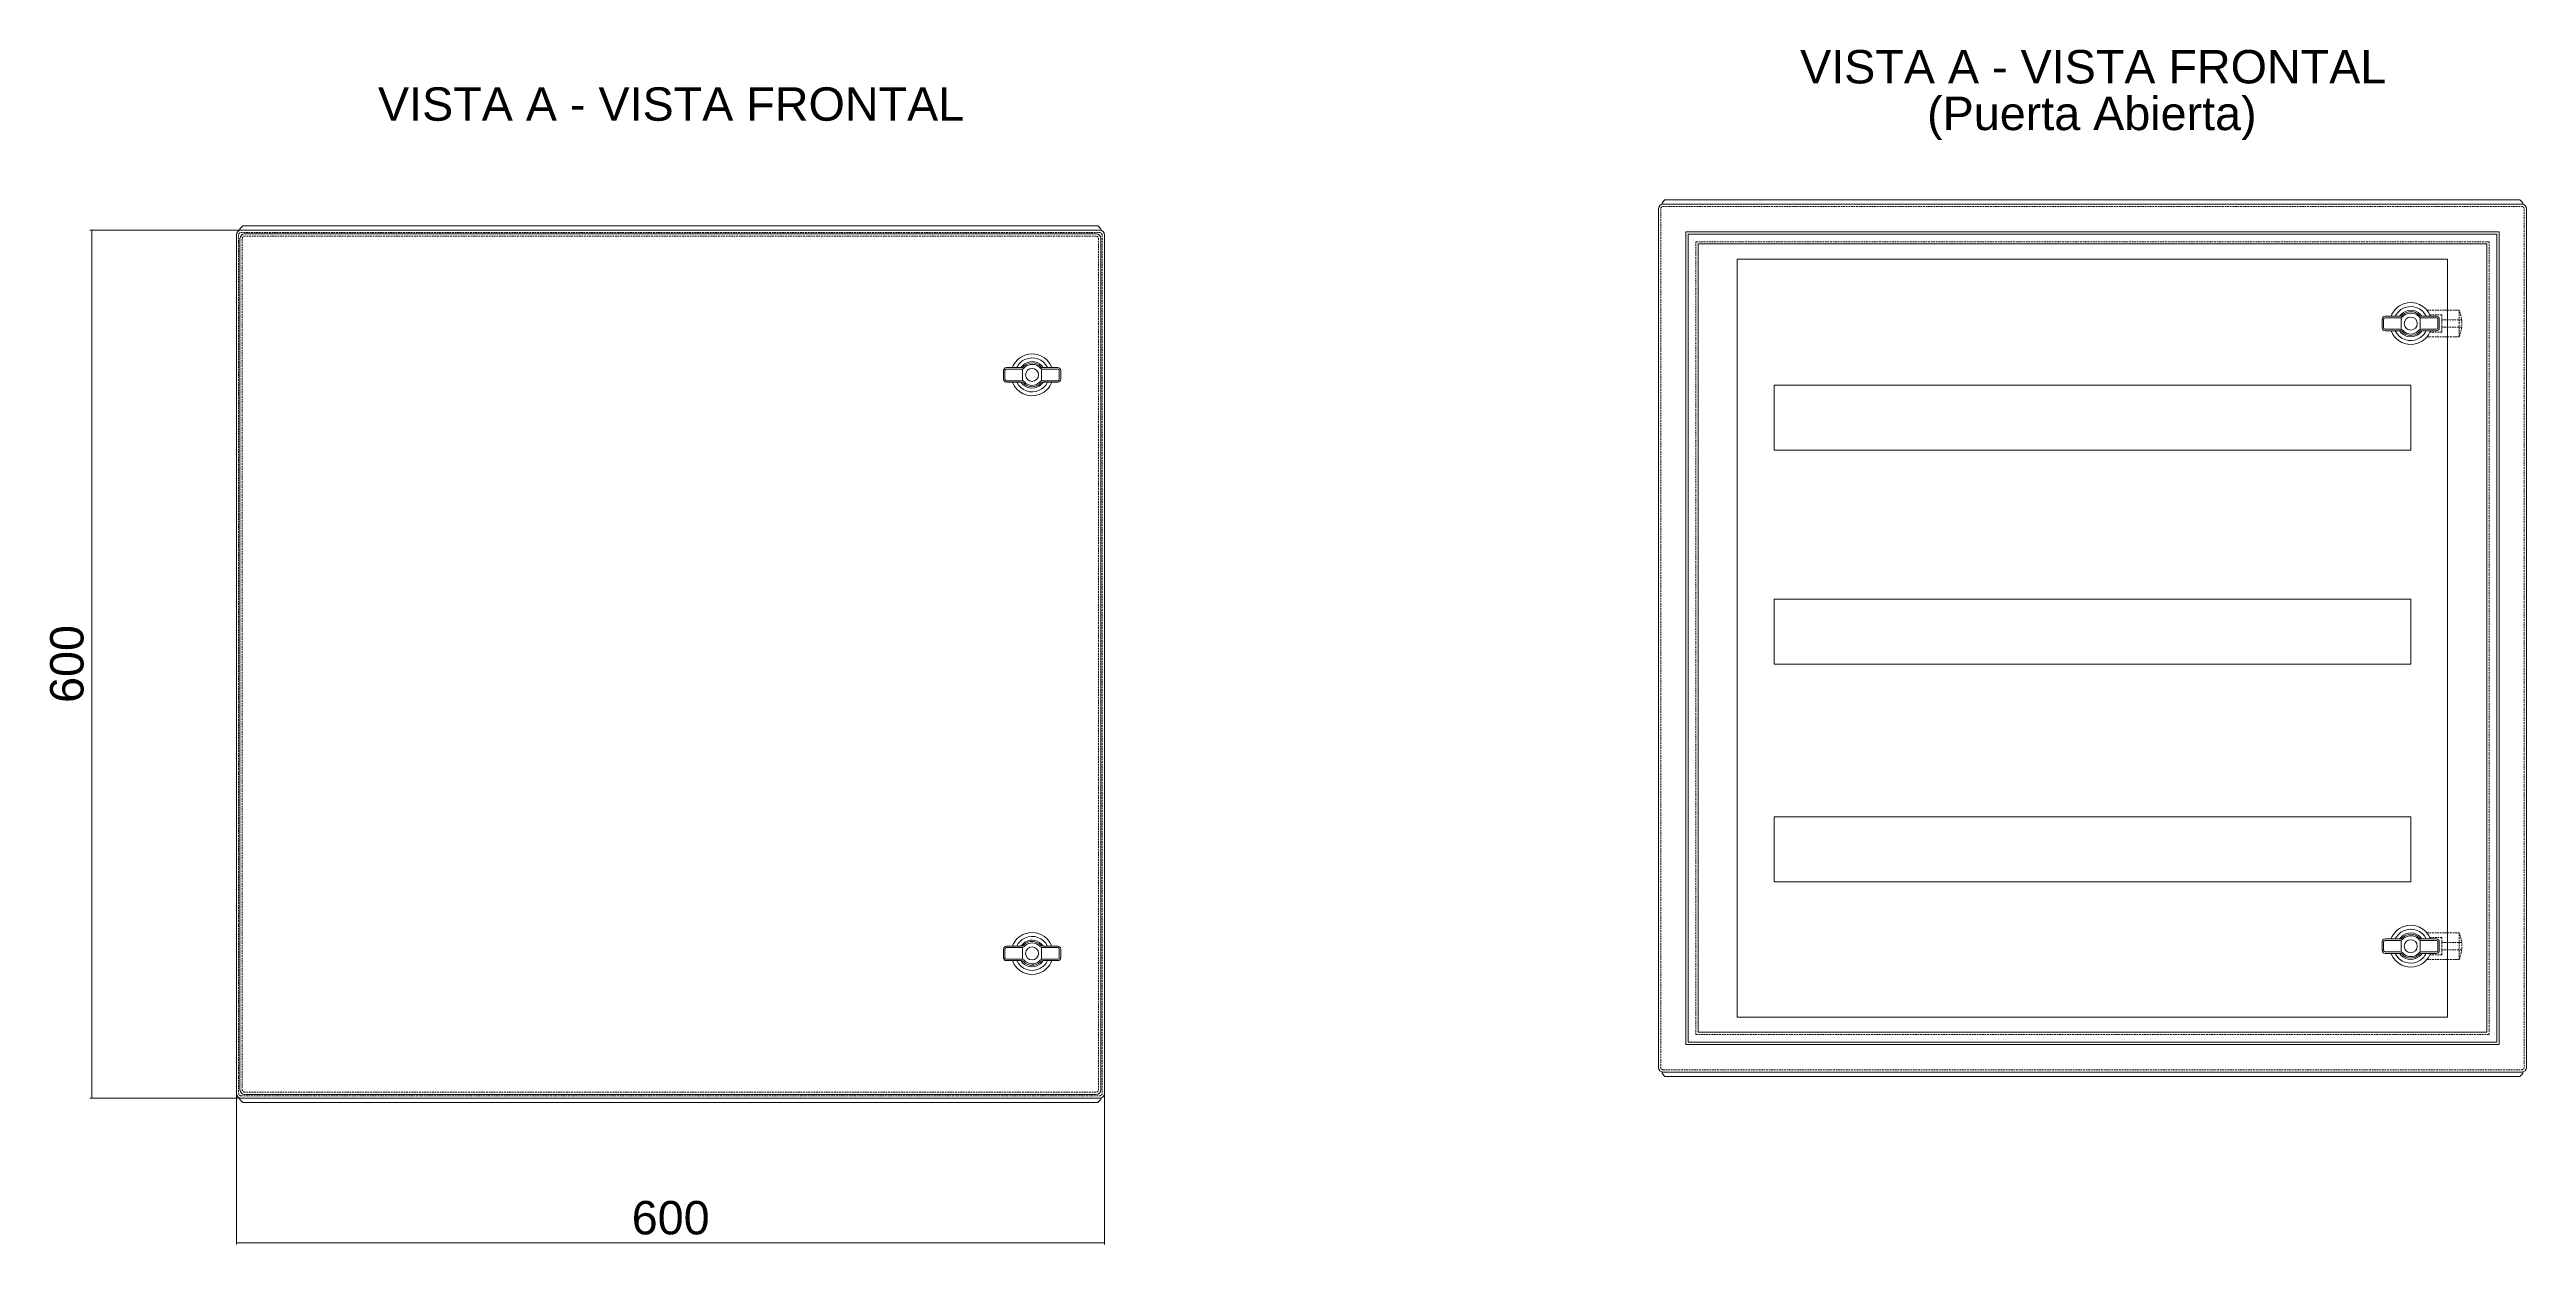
# Model space of a CAD drawing. Header units: millimetres. Extents: x -1316 to 1820, y -232 to 624.
# Drawn here: x -1316 to 396, y -232 to 594 of the extents above; entities that cross this region are included whole.
import ezdxf

# ---------------------------------------------------------------- set-up
doc = ezdxf.new("R2010")
doc.units = ezdxf.units.MM
doc.header["$MEASUREMENT"] = 0
for name, pattern in [('AI-Linetype-0', [1.78125, 1.1875, -0.59375]), ('AI-Linetype-1', [1.78125, 1.1875, -0.59375]), ('AI-Linetype-10', [1.78125, 1.1875, -0.59375]), ('AI-Linetype-11', [1.78125, 1.1875, -0.59375]), ('AI-Linetype-12', [1.78125, 1.1875, -0.59375]), ('AI-Linetype-13', [1.78125, 1.1875, -0.59375]), ('AI-Linetype-14', [1.78125, 1.1875, -0.59375]), ('AI-Linetype-15', [1.78125, 1.1875, -0.59375]), ('AI-Linetype-16', [1.78125, 1.1875, -0.59375]), ('AI-Linetype-17', [1.78125, 1.1875, -0.59375]), ('AI-Linetype-2', [1.78125, 1.1875, -0.59375]), ('AI-Linetype-3', [1.78125, 1.1875, -0.59375]), ('AI-Linetype-6', [1.78125, 1.1875, -0.59375]), ('AI-Linetype-7', [1.78125, 1.1875, -0.59375]), ('AI-Linetype-8', [1.78125, 1.1875, -0.59375]), ('AI-Linetype-9', [1.78125, 1.1875, -0.59375])]:
    doc.linetypes.add(name, pattern=pattern)
doc.layers.get('0').update_dxf_attribs({"lineweight": 0})

# ---------------------------------------------------------------- blocks, each defined once
blk = doc.blocks.new('Block_0')
at = {"char_height": 0.2, "attachment_point": 7}
for s, insert in [('\\C7;\\FArial|b0|i0|c1;\\H23.100000;\\W1.000000;VISTA A - VISTA FRONTAL', (-105.9, 570.2)), ('\\C7;\\FArial|b0|i0|c1;\\H23.100000;\\W1.000000;(Puerta Abierta)', (-18.1, 531.3))]:
    blk.add_mtext(s, dxfattribs=dict(at, insert=insert))
blk = doc.blocks.new('Block_1')
at = {"color": 7, "lineweight": 0}
for p, q in [((-1186.8, -128.4), (-1186.8, -232.2)), ((-586.8, -128.4), (-586.8, -232.2)), ((-1186.8, -231), (-586.8, -231))]:
    blk.add_line(p, q, dxfattribs=at)
at = {"insert": (-913.5, -225.6), "char_height": 0.2, "attachment_point": 7}
blk.add_mtext('\\C7;\\FArial|b0|i0|c1;\\H23.100000;\\W1.000000;600', dxfattribs=at)
blk = doc.blocks.new('Block_2')
at = {"color": 7, "lineweight": 0}
for p, q in [((-1184.2, 469), (-1288, 469)), ((-1286.8, 469), (-1286.8, -131)), ((-1184.2, -131), (-1288, -131))]:
    blk.add_line(p, q, dxfattribs=at)
at = {"insert": (-1292.1, 142.2), "char_height": 0.2, "attachment_point": 7, "rotation": 90}
blk.add_mtext('\\C7;\\FArial|b0|i0|c1;\\H23.100000;\\W1.000000;600', dxfattribs=at)

msp = doc.modelspace()

# ---------------------------------------------------------------- linework, layer by layer
at = {"color": 7, "linetype": 'AI-Linetype-12', "lineweight": 0}
msp.add_line((327.4, 413.7), (349.6, 413.7), dxfattribs=at)
at = {"color": 7, "lineweight": 0}
for p, q in [((309.6, 400.4), (309.6, 408.7)), ((322.7, 400.4), (322.7, 408.7)), ((-643.3, 364.9), (-643.3, 373.2)), ((-630.2, 364.9), (-630.2, 373.2)), ((-643.3, -26.8), (-643.3, -35.1)), ((-630.2, -26.8), (-630.2, -35.1)), ((309.6, -30.1), (309.6, -21.8)), ((322.7, -30.1), (322.7, -21.8))]:
    msp.add_line(p, q, dxfattribs=at)
at = {"color": 7, "linetype": 'AI-Linetype-13', "lineweight": 0}
msp.add_line((327.4, 395.3), (349.6, 395.3), dxfattribs=at)
at = {"color": 7, "linetype": 'AI-Linetype-15', "lineweight": 0}
msp.add_line((337.6, 407), (351.4, 407), dxfattribs=at)
at = {"color": 7, "linetype": 'AI-Linetype-14', "lineweight": 0}
msp.add_line((337.6, 402), (351.4, 402), dxfattribs=at)
at = {"color": 7, "linetype": 'AI-Linetype-6', "lineweight": 0}
msp.add_line((327.4, -16.8), (349.6, -16.8), dxfattribs=at)
at = {"color": 7, "linetype": 'AI-Linetype-9', "lineweight": 0}
msp.add_line((337.6, -23.5), (351.4, -23.5), dxfattribs=at)
at = {"color": 7, "linetype": 'AI-Linetype-8', "lineweight": 0}
msp.add_line((337.6, -28.5), (351.4, -28.5), dxfattribs=at)
at = {"color": 7, "linetype": 'AI-Linetype-7', "lineweight": 0}
msp.add_line((327.4, -35.2), (349.6, -35.2), dxfattribs=at)
at = {"color": 7, "lineweight": 0}
for points in [[(391.7, 490), (-199.3, 490), (-201.3, 488), (-201.3, 487), (393.7, 487), (393.7, 488)], [(-591.3, 472), (-1182.3, 472), (-1184.3, 470), (-1184.3, 469), (-589.3, 469), (-589.3, 470)], [(-184.8, -94), (377.2, -94), (377.2, 468), (-184.8, 468)], [(-183.2, -92.4), (375.6, -92.4), (375.6, 466.4), (-183.2, 466.4)], [(-176.3, -85.5), (368.7, -85.5), (368.7, 459.5), (-176.3, 459.5)], [(-149.3, 449), (341.7, 449), (341.7, -75), (-149.3, -75)], [(-123.8, 362), (316.2, 362), (316.2, 317), (-123.8, 317)], [(-123.8, 214), (316.2, 214), (316.2, 169), (-123.8, 169)], [(-123.8, 63.5), (316.2, 63.5), (316.2, 18.5), (-123.8, 18.5)], [(391.7, -116), (-199.3, -116), (-201.3, -114), (-201.3, -113), (393.7, -113), (393.7, -114)], [(-591.3, -134), (-1182.3, -134), (-1184.3, -132), (-1184.3, -131), (-589.3, -131), (-589.3, -132)]]:
    msp.add_lwpolyline(points, close=True, dxfattribs=at)
at = {"color": 7, "linetype": 'AI-Linetype-3', "lineweight": 0}
msp.add_lwpolyline([(-177.9, -87.1), (370.3, -87.1), (370.3, 461.1), (-177.9, 461.1)], close=True, dxfattribs=at)
at = {"color": 7, "linetype": 'AI-Linetype-17', "lineweight": 0}
msp.add_lwpolyline([(329.4, 410.5), (337.6, 410.5), (337.6, 398.5), (329.4, 398.5)], dxfattribs=at)
at = {"color": 7, "linetype": 'AI-Linetype-11', "lineweight": 0}
msp.add_lwpolyline([(329.4, -20), (337.6, -20), (337.6, -32), (329.4, -32)], dxfattribs=at)
at = {"color": 7, "lineweight": 0}
for centre in [(316.2, 404.5), (-636.8, 369), (-636.8, -31), (316.2, -26)]:
    msp.add_circle(centre, 4.5, dxfattribs=at)
for points, knots in [([(-200.6, -113), (-200.6, -113), (393, -113), (393, -113), (394.7, -113), (396.2, -111.6), (396.2, -109.8), (396.2, -109.8), (396.2, 483.8), (396.2, 483.8), (396.2, 485.6), (394.7, 487), (393, 487), (393, 487), (-200.6, 487), (-200.6, 487), (-202.4, 487), (-203.8, 485.6), (-203.8, 483.8), (-203.8, 483.8), (-203.8, -109.8), (-203.8, -109.8), (-203.8, -111.6), (-202.4, -113), (-200.6, -113)], [0, 0, 0, 0, 1, 1, 1, 2, 2, 2, 3, 3, 3, 4, 4, 4, 5, 5, 5, 6, 6, 6, 7, 7, 7, 8, 8, 8, 8]), ([(-1183.6, -131), (-1183.6, -131), (-590, -131), (-590, -131), (-588.2, -131), (-586.8, -129.6), (-586.8, -127.8), (-586.8, -127.8), (-586.8, 465.8), (-586.8, 465.8), (-586.8, 467.6), (-588.2, 469), (-590, 469), (-590, 469), (-1183.6, 469), (-1183.6, 469), (-1185.3, 469), (-1186.8, 467.6), (-1186.8, 465.8), (-1186.8, 465.8), (-1186.8, -127.8), (-1186.8, -127.8), (-1186.8, -129.6), (-1185.3, -131), (-1183.6, -131)], [0, 0, 0, 0, 1, 1, 1, 2, 2, 2, 3, 3, 3, 4, 4, 4, 5, 5, 5, 6, 6, 6, 7, 7, 7, 8, 8, 8, 8]), ([(-1181.1, -128.5), (-1181.1, -128.5), (-592.5, -128.5), (-592.5, -128.5), (-590.7, -128.5), (-589.3, -127.1), (-589.3, -125.3), (-589.3, -125.3), (-589.3, 463.3), (-589.3, 463.3), (-589.3, 465.1), (-590.7, 466.5), (-592.5, 466.5), (-592.5, 466.5), (-1181.1, 466.5), (-1181.1, 466.5), (-1182.8, 466.5), (-1184.3, 465.1), (-1184.3, 463.3), (-1184.3, 463.3), (-1184.3, -125.3), (-1184.3, -125.3), (-1184.3, -127.1), (-1182.8, -128.5), (-1181.1, -128.5)], [0, 0, 0, 0, 1, 1, 1, 2, 2, 2, 3, 3, 3, 4, 4, 4, 5, 5, 5, 6, 6, 6, 7, 7, 7, 8, 8, 8, 8]), ([(335.9, 407.5), (335.9, 408.6), (335, 409.5), (333.9, 409.5), (333.9, 409.5), (323.7, 409.5), (323.7, 409.5), (323.1, 409.5), (322.6, 409.7), (322.2, 410.1), (319.1, 413.5), (313.9, 413.6), (310.5, 410.5), (310.4, 410.4), (310.3, 410.3), (310.2, 410.1), (309.8, 409.7), (309.2, 409.5), (308.7, 409.5), (308.7, 409.5), (298.4, 409.5), (298.4, 409.5), (297.3, 409.5), (296.4, 408.6), (296.4, 407.5), (296.4, 407.5), (296.4, 401.5), (296.4, 401.5)], [0, 0, 0, 0, 1, 1, 1, 2, 2, 2, 3, 3, 3, 4, 4, 4, 5, 5, 5, 6, 6, 6, 7, 7, 7, 8, 8, 8, 9, 9, 9, 9]), ([(334.9, 401.5), (334.9, 401), (334.5, 400.5), (333.9, 400.5), (333.9, 400.5), (323.7, 400.5), (323.7, 400.5), (322.8, 400.5), (322, 400.2), (321.5, 399.6), (321.4, 399.4), (321.2, 399.3), (321.1, 399.2), (318.2, 396.5), (313.6, 396.6), (310.9, 399.6), (310.3, 400.2), (309.5, 400.5), (308.7, 400.5), (308.7, 400.5), (298.4, 400.5), (298.4, 400.5), (297.9, 400.5), (297.4, 401), (297.4, 401.5), (297.4, 401.5), (297.4, 407.5), (297.4, 407.5), (297.4, 408.1), (297.9, 408.5), (298.4, 408.5), (298.4, 408.5), (308.7, 408.5), (308.7, 408.5), (309.5, 408.5), (310.3, 408.8), (310.9, 409.5), (311, 409.6), (311.1, 409.7), (311.2, 409.8), (314.2, 412.5), (318.7, 412.4), (321.5, 409.5), (322, 408.8), (322.8, 408.5), (323.7, 408.5), (323.7, 408.5), (333.9, 408.5), (333.9, 408.5), (334.5, 408.5), (334.9, 408.1), (334.9, 407.5), (334.9, 407.5), (334.9, 401.5), (334.9, 401.5)], [0, 0, 0, 0, 1, 1, 1, 2, 2, 2, 3, 3, 3, 4, 4, 4, 5, 5, 5, 6, 6, 6, 7, 7, 7, 8, 8, 8, 9, 9, 9, 10, 10, 10, 11, 11, 11, 12, 12, 12, 13, 13, 13, 14, 14, 14, 15, 15, 15, 16, 16, 16, 17, 17, 17, 18, 18, 18, 18]), ([(329.8, 409.5), (327, 417), (318.7, 420.9), (311.2, 418.1), (307.2, 416.6), (304, 413.5), (302.6, 409.5)], [0, 0, 0, 0, 1, 1, 1, 2, 2, 2, 2]), ([(326.8, 409.5), (324.1, 415.4), (317.1, 417.9), (311.2, 415.1), (308.7, 414), (306.7, 412), (305.5, 409.5)], [0, 0, 0, 0, 1, 1, 1, 2, 2, 2, 2]), ([(323.9, 409.5), (321.1, 413.8), (315.4, 415), (311.2, 412.2), (310.1, 411.5), (309.2, 410.6), (308.5, 409.5)], [0, 0, 0, 0, 1, 1, 1, 2, 2, 2, 2]), ([(296.4, 401.5), (296.4, 400.4), (297.3, 399.5), (298.4, 399.5), (298.4, 399.5), (308.7, 399.5), (308.7, 399.5), (309.2, 399.5), (309.8, 399.3), (310.2, 398.9), (313.3, 395.5), (318.5, 395.4), (321.8, 398.5), (321.9, 398.6), (322.1, 398.7), (322.2, 398.9), (322.6, 399.3), (323.1, 399.5), (323.7, 399.5), (323.7, 399.5), (333.9, 399.5), (333.9, 399.5), (335, 399.5), (335.9, 400.4), (335.9, 401.5), (335.9, 401.5), (335.9, 407.5), (335.9, 407.5)], [0, 0, 0, 0, 1, 1, 1, 2, 2, 2, 3, 3, 3, 4, 4, 4, 5, 5, 5, 6, 6, 6, 7, 7, 7, 8, 8, 8, 9, 9, 9, 9]), ([(302.6, 399.5), (305.3, 392), (313.7, 388.1), (321.2, 390.9), (325.2, 392.4), (328.3, 395.5), (329.8, 399.5)], [0, 0, 0, 0, 1, 1, 1, 2, 2, 2, 2]), ([(305.5, 399.5), (308.3, 393.6), (315.3, 391.1), (321.2, 393.9), (323.6, 395), (325.6, 397), (326.8, 399.5)], [0, 0, 0, 0, 1, 1, 1, 2, 2, 2, 2]), ([(308.5, 399.5), (311.2, 395.2), (316.9, 394), (321.2, 396.8), (322.3, 397.5), (323.2, 398.4), (323.9, 399.5)], [0, 0, 0, 0, 1, 1, 1, 2, 2, 2, 2]), ([(-617, 372), (-617, 373.1), (-617.9, 374), (-619, 374), (-619, 374), (-629.3, 374), (-629.3, 374), (-629.8, 374), (-630.3, 374.2), (-630.7, 374.6), (-633.8, 378), (-639.1, 378.1), (-642.4, 375), (-642.5, 374.9), (-642.7, 374.8), (-642.8, 374.6), (-643.2, 374.2), (-643.7, 374), (-644.2, 374), (-644.2, 374), (-654.5, 374), (-654.5, 374), (-655.6, 374), (-656.5, 373.1), (-656.5, 372), (-656.5, 372), (-656.5, 366), (-656.5, 366)], [0, 0, 0, 0, 1, 1, 1, 2, 2, 2, 3, 3, 3, 4, 4, 4, 5, 5, 5, 6, 6, 6, 7, 7, 7, 8, 8, 8, 9, 9, 9, 9]), ([(-618, 366), (-618, 365.5), (-618.5, 365), (-619, 365), (-619, 365), (-629.3, 365), (-629.3, 365), (-630.1, 365), (-630.9, 364.7), (-631.5, 364.1), (-631.6, 363.9), (-631.7, 363.8), (-631.8, 363.7), (-634.7, 361), (-639.3, 361.1), (-642.1, 364.1), (-642.6, 364.7), (-643.4, 365), (-644.2, 365), (-644.2, 365), (-654.5, 365), (-654.5, 365), (-655.1, 365), (-655.5, 365.5), (-655.5, 366), (-655.5, 366), (-655.5, 372), (-655.5, 372), (-655.5, 372.6), (-655.1, 373), (-654.5, 373), (-654.5, 373), (-644.2, 373), (-644.2, 373), (-643.4, 373), (-642.6, 373.3), (-642.1, 374), (-641.9, 374.1), (-641.8, 374.2), (-641.7, 374.3), (-638.8, 377), (-634.2, 376.9), (-631.5, 374), (-630.9, 373.3), (-630.1, 373), (-629.3, 373), (-629.3, 373), (-619, 373), (-619, 373), (-618.5, 373), (-618, 372.6), (-618, 372), (-618, 372), (-618, 366), (-618, 366)], [0, 0, 0, 0, 1, 1, 1, 2, 2, 2, 3, 3, 3, 4, 4, 4, 5, 5, 5, 6, 6, 6, 7, 7, 7, 8, 8, 8, 9, 9, 9, 10, 10, 10, 11, 11, 11, 12, 12, 12, 13, 13, 13, 14, 14, 14, 15, 15, 15, 16, 16, 16, 17, 17, 17, 18, 18, 18, 18]), ([(-623.1, 374), (-625.9, 381.5), (-634.2, 385.4), (-641.8, 382.6), (-645.7, 381.1), (-648.9, 378), (-650.4, 374)], [0, 0, 0, 0, 1, 1, 1, 2, 2, 2, 2]), ([(-626.1, 374), (-628.9, 379.9), (-635.9, 382.4), (-641.8, 379.6), (-644.2, 378.5), (-646.2, 376.5), (-647.4, 374)], [0, 0, 0, 0, 1, 1, 1, 2, 2, 2, 2]), ([(-629, 374), (-631.8, 378.3), (-637.5, 379.5), (-641.8, 376.7), (-642.8, 376), (-643.8, 375.1), (-644.5, 374)], [0, 0, 0, 0, 1, 1, 1, 2, 2, 2, 2]), ([(-656.5, 366), (-656.5, 364.9), (-655.6, 364), (-654.5, 364), (-654.5, 364), (-644.2, 364), (-644.2, 364), (-643.7, 364), (-643.2, 363.8), (-642.8, 363.4), (-639.7, 360), (-634.4, 359.9), (-631.1, 363), (-631, 363.1), (-630.9, 363.2), (-630.7, 363.4), (-630.3, 363.8), (-629.8, 364), (-629.3, 364), (-629.3, 364), (-619, 364), (-619, 364), (-617.9, 364), (-617, 364.9), (-617, 366), (-617, 366), (-617, 372), (-617, 372)], [0, 0, 0, 0, 1, 1, 1, 2, 2, 2, 3, 3, 3, 4, 4, 4, 5, 5, 5, 6, 6, 6, 7, 7, 7, 8, 8, 8, 9, 9, 9, 9]), ([(-650.4, 364), (-647.6, 356.5), (-639.3, 352.6), (-631.8, 355.4), (-627.8, 356.9), (-624.6, 360), (-623.1, 364)], [0, 0, 0, 0, 1, 1, 1, 2, 2, 2, 2]), ([(-647.4, 364), (-644.6, 358.1), (-637.6, 355.6), (-631.8, 358.4), (-629.3, 359.5), (-627.3, 361.5), (-626.1, 364)], [0, 0, 0, 0, 1, 1, 1, 2, 2, 2, 2]), ([(-644.5, 364), (-641.7, 359.7), (-636, 358.5), (-631.8, 361.3), (-630.7, 362), (-629.7, 362.9), (-629, 364)], [0, 0, 0, 0, 1, 1, 1, 2, 2, 2, 2]), ([(-623.1, -26), (-625.9, -18.5), (-634.2, -14.6), (-641.8, -17.4), (-645.7, -18.9), (-648.9, -22), (-650.4, -26)], [0, 0, 0, 0, 1, 1, 1, 2, 2, 2, 2]), ([(335.9, -23), (335.9, -21.9), (335, -21), (333.9, -21), (333.9, -21), (323.7, -21), (323.7, -21), (323.1, -21), (322.6, -20.8), (322.2, -20.4), (319.1, -17), (313.9, -16.9), (310.5, -20), (310.4, -20.1), (310.3, -20.2), (310.2, -20.4), (309.8, -20.8), (309.2, -21), (308.7, -21), (308.7, -21), (298.4, -21), (298.4, -21), (297.3, -21), (296.4, -21.9), (296.4, -23), (296.4, -23), (296.4, -29), (296.4, -29)], [0, 0, 0, 0, 1, 1, 1, 2, 2, 2, 3, 3, 3, 4, 4, 4, 5, 5, 5, 6, 6, 6, 7, 7, 7, 8, 8, 8, 9, 9, 9, 9]), ([(329.8, -21), (327, -13.5), (318.7, -9.6), (311.2, -12.4), (307.2, -13.9), (304, -17), (302.6, -21)], [0, 0, 0, 0, 1, 1, 1, 2, 2, 2, 2]), ([(326.8, -21), (324.1, -15.1), (317.1, -12.6), (311.2, -15.4), (308.7, -16.5), (306.7, -18.5), (305.5, -21)], [0, 0, 0, 0, 1, 1, 1, 2, 2, 2, 2]), ([(323.9, -21), (321.1, -16.7), (315.4, -15.5), (311.2, -18.3), (310.1, -19), (309.2, -19.9), (308.5, -21)], [0, 0, 0, 0, 1, 1, 1, 2, 2, 2, 2]), ([(-656.5, -28), (-656.5, -26.9), (-655.6, -26), (-654.5, -26), (-654.5, -26), (-644.2, -26), (-644.2, -26), (-643.7, -26), (-643.2, -25.8), (-642.8, -25.4), (-642.7, -25.2), (-642.5, -25.1), (-642.4, -25), (-639.1, -21.9), (-633.8, -22), (-630.7, -25.4), (-630.3, -25.8), (-629.8, -26), (-629.3, -26), (-629.3, -26), (-619, -26), (-619, -26), (-617.9, -26), (-617, -26.9), (-617, -28), (-617, -28), (-617, -34), (-617, -34)], [0, 0, 0, 0, 1, 1, 1, 2, 2, 2, 3, 3, 3, 4, 4, 4, 5, 5, 5, 6, 6, 6, 7, 7, 7, 8, 8, 8, 9, 9, 9, 9]), ([(-617, -34), (-617, -35.1), (-617.9, -36), (-619, -36), (-619, -36), (-629.3, -36), (-629.3, -36), (-629.8, -36), (-630.3, -36.2), (-630.7, -36.6), (-630.9, -36.8), (-631, -36.9), (-631.1, -37), (-634.4, -40.1), (-639.7, -40), (-642.8, -36.6), (-643.2, -36.2), (-643.7, -36), (-644.2, -36), (-644.2, -36), (-654.5, -36), (-654.5, -36), (-655.6, -36), (-656.5, -35.1), (-656.5, -34), (-656.5, -34), (-656.5, -28), (-656.5, -28)], [0, 0, 0, 0, 1, 1, 1, 2, 2, 2, 3, 3, 3, 4, 4, 4, 5, 5, 5, 6, 6, 6, 7, 7, 7, 8, 8, 8, 9, 9, 9, 9]), ([(-618, -28), (-618, -27.4), (-618.5, -27), (-619, -27), (-619, -27), (-629.3, -27), (-629.3, -27), (-630.1, -27), (-630.9, -26.7), (-631.5, -26), (-634.2, -23.1), (-638.8, -23), (-641.7, -25.7), (-641.8, -25.8), (-641.9, -25.9), (-642.1, -26), (-642.6, -26.7), (-643.4, -27), (-644.2, -27), (-644.2, -27), (-654.5, -27), (-654.5, -27), (-655.1, -27), (-655.5, -27.4), (-655.5, -28), (-655.5, -28), (-655.5, -34), (-655.5, -34), (-655.5, -34.5), (-655.1, -35), (-654.5, -35), (-654.5, -35), (-644.2, -35), (-644.2, -35), (-643.4, -35), (-642.6, -35.3), (-642.1, -35.9), (-639.3, -38.9), (-634.7, -39), (-631.8, -36.3), (-631.7, -36.2), (-631.6, -36.1), (-631.5, -35.9), (-630.9, -35.3), (-630.1, -35), (-629.3, -35), (-629.3, -35), (-619, -35), (-619, -35), (-618.5, -35), (-618, -34.5), (-618, -34), (-618, -34), (-618, -28), (-618, -28)], [0, 0, 0, 0, 1, 1, 1, 2, 2, 2, 3, 3, 3, 4, 4, 4, 5, 5, 5, 6, 6, 6, 7, 7, 7, 8, 8, 8, 9, 9, 9, 10, 10, 10, 11, 11, 11, 12, 12, 12, 13, 13, 13, 14, 14, 14, 15, 15, 15, 16, 16, 16, 17, 17, 17, 18, 18, 18, 18]), ([(-626.1, -26), (-628.9, -20.1), (-635.9, -17.6), (-641.8, -20.4), (-644.3, -21.5), (-646.2, -23.5), (-647.4, -26)], [0, 0, 0, 0, 1, 1, 1, 2, 2, 2, 2]), ([(-629, -26), (-631.8, -21.7), (-637.5, -20.5), (-641.7, -23.3), (-642.8, -24), (-643.8, -24.9), (-644.5, -26)], [0, 0, 0, 0, 1, 1, 1, 2, 2, 2, 2]), ([(296.4, -29), (296.4, -30.1), (297.3, -31), (298.4, -31), (298.4, -31), (308.7, -31), (308.7, -31), (309.2, -31), (309.8, -31.2), (310.2, -31.6), (313.3, -35), (318.5, -35.1), (321.8, -32), (321.9, -31.9), (322.1, -31.8), (322.2, -31.6), (322.6, -31.2), (323.1, -31), (323.7, -31), (323.7, -31), (333.9, -31), (333.9, -31), (335, -31), (335.9, -30.1), (335.9, -29), (335.9, -29), (335.9, -23), (335.9, -23)], [0, 0, 0, 0, 1, 1, 1, 2, 2, 2, 3, 3, 3, 4, 4, 4, 5, 5, 5, 6, 6, 6, 7, 7, 7, 8, 8, 8, 9, 9, 9, 9]), ([(334.9, -29), (334.9, -29.5), (334.5, -30), (333.9, -30), (333.9, -30), (323.7, -30), (323.7, -30), (322.8, -30), (322, -30.3), (321.5, -30.9), (321.4, -31.1), (321.2, -31.2), (321.1, -31.3), (318.2, -34), (313.6, -33.9), (310.9, -30.9), (310.3, -30.3), (309.5, -30), (308.7, -30), (308.7, -30), (298.4, -30), (298.4, -30), (297.9, -30), (297.4, -29.5), (297.4, -29), (297.4, -29), (297.4, -23), (297.4, -23), (297.4, -22.4), (297.9, -22), (298.4, -22), (298.4, -22), (308.7, -22), (308.7, -22), (309.5, -22), (310.3, -21.7), (310.9, -21), (311, -20.9), (311.1, -20.8), (311.2, -20.7), (314.2, -18), (318.7, -18.1), (321.5, -21), (322, -21.7), (322.8, -22), (323.7, -22), (323.7, -22), (333.9, -22), (333.9, -22), (334.5, -22), (334.9, -22.4), (334.9, -23), (334.9, -23), (334.9, -29), (334.9, -29)], [0, 0, 0, 0, 1, 1, 1, 2, 2, 2, 3, 3, 3, 4, 4, 4, 5, 5, 5, 6, 6, 6, 7, 7, 7, 8, 8, 8, 9, 9, 9, 10, 10, 10, 11, 11, 11, 12, 12, 12, 13, 13, 13, 14, 14, 14, 15, 15, 15, 16, 16, 16, 17, 17, 17, 18, 18, 18, 18]), ([(302.6, -31), (305.3, -38.5), (313.7, -42.4), (321.2, -39.6), (325.2, -38.1), (328.3, -35), (329.8, -31)], [0, 0, 0, 0, 1, 1, 1, 2, 2, 2, 2]), ([(305.5, -31), (308.3, -36.9), (315.3, -39.4), (321.2, -36.6), (323.6, -35.5), (325.6, -33.5), (326.8, -31)], [0, 0, 0, 0, 1, 1, 1, 2, 2, 2, 2]), ([(308.5, -31), (311.2, -35.3), (316.9, -36.5), (321.2, -33.7), (322.3, -33), (323.2, -32.1), (323.9, -31)], [0, 0, 0, 0, 1, 1, 1, 2, 2, 2, 2]), ([(-650.4, -36), (-647.6, -43.5), (-639.3, -47.4), (-631.8, -44.6), (-627.8, -43.1), (-624.6, -40), (-623.1, -36)], [0, 0, 0, 0, 1, 1, 1, 2, 2, 2, 2]), ([(-647.4, -36), (-644.6, -41.9), (-637.6, -44.4), (-631.8, -41.6), (-629.3, -40.5), (-627.3, -38.5), (-626.1, -36)], [0, 0, 0, 0, 1, 1, 1, 2, 2, 2, 2]), ([(-644.5, -36), (-641.7, -40.3), (-636, -41.5), (-631.8, -38.7), (-630.7, -38), (-629.7, -37.1), (-629, -36)], [0, 0, 0, 0, 1, 1, 1, 2, 2, 2, 2])]:
    msp.add_open_spline(points, degree=3, knots=knots, dxfattribs=at)
at = {"color": 7, "linetype": 'AI-Linetype-2', "lineweight": 0}
msp.add_open_spline([(-200.6, -111.4), (-200.6, -111.4), (393, -111.4), (393, -111.4), (393.9, -111.4), (394.6, -110.7), (394.6, -109.8), (394.6, -109.8), (394.6, 483.8), (394.6, 483.8), (394.6, 484.7), (393.9, 485.4), (393, 485.4), (393, 485.4), (-200.6, 485.4), (-200.6, 485.4), (-201.5, 485.4), (-202.2, 484.7), (-202.2, 483.8), (-202.2, 483.8), (-202.2, -109.8), (-202.2, -109.8), (-202.2, -110.7), (-201.5, -111.4), (-200.6, -111.4)], degree=3, knots=[0, 0, 0, 0, 1, 1, 1, 2, 2, 2, 3, 3, 3, 4, 4, 4, 5, 5, 5, 6, 6, 6, 7, 7, 7, 8, 8, 8, 8], dxfattribs=at)
at = {"color": 7, "linetype": 'AI-Linetype-0', "lineweight": 0}
msp.add_open_spline([(-1183.6, -129.4), (-1183.6, -129.4), (-590, -129.4), (-590, -129.4), (-589.1, -129.4), (-588.4, -128.7), (-588.4, -127.8), (-588.4, -127.8), (-588.4, 465.8), (-588.4, 465.8), (-588.4, 466.7), (-589.1, 467.4), (-590, 467.4), (-590, 467.4), (-1183.6, 467.4), (-1183.6, 467.4), (-1184.4, 467.4), (-1185.2, 466.7), (-1185.2, 465.8), (-1185.2, 465.8), (-1185.2, -127.8), (-1185.2, -127.8), (-1185.2, -128.7), (-1184.4, -129.4), (-1183.6, -129.4)], degree=3, knots=[0, 0, 0, 0, 1, 1, 1, 2, 2, 2, 3, 3, 3, 4, 4, 4, 5, 5, 5, 6, 6, 6, 7, 7, 7, 8, 8, 8, 8], dxfattribs=at)
at = {"color": 7, "linetype": 'AI-Linetype-1', "lineweight": 0}
msp.add_open_spline([(-1181.1, -126.9), (-1181.1, -126.9), (-592.5, -126.9), (-592.5, -126.9), (-591.6, -126.9), (-590.9, -126.2), (-590.9, -125.3), (-590.9, -125.3), (-590.9, 463.3), (-590.9, 463.3), (-590.9, 464.2), (-591.6, 464.9), (-592.5, 464.9), (-592.5, 464.9), (-1181.1, 464.9), (-1181.1, 464.9), (-1181.9, 464.9), (-1182.7, 464.2), (-1182.7, 463.3), (-1182.7, 463.3), (-1182.7, -125.3), (-1182.7, -125.3), (-1182.7, -126.2), (-1181.9, -126.9), (-1181.1, -126.9)], degree=3, knots=[0, 0, 0, 0, 1, 1, 1, 2, 2, 2, 3, 3, 3, 4, 4, 4, 5, 5, 5, 6, 6, 6, 7, 7, 7, 8, 8, 8, 8], dxfattribs=at)
at = {"color": 7, "linetype": 'AI-Linetype-16', "lineweight": 0}
msp.add_open_spline([(349.6, 395.3), (352.2, 401.1), (352.2, 407.9), (349.6, 413.7), (349.6, 413.7), (349.6, 395.3), (349.6, 395.3)], degree=3, knots=[0, 0, 0, 0, 1, 1, 1, 2, 2, 2, 2], dxfattribs=at)
at = {"color": 7, "linetype": 'AI-Linetype-10', "lineweight": 0}
msp.add_open_spline([(349.6, -35.2), (352.2, -29.4), (352.2, -22.6), (349.6, -16.8), (349.6, -16.8), (349.6, -35.2), (349.6, -35.2)], degree=3, knots=[0, 0, 0, 0, 1, 1, 1, 2, 2, 2, 2], dxfattribs=at)

# ---------------------------------------------------------------- block references
for name in ['Block_0', 'Block_2', 'Block_1']:
    msp.add_blockref(name, (0, 0))

# ---------------------------------------------------------------- texts
at = {"insert": (-1088.9, 544.4), "char_height": 0.2, "attachment_point": 7}
msp.add_mtext('\\C7;\\FArial|b0|i0|c1;\\H23.100000;\\W1.000000;VISTA A - VISTA FRONTAL', dxfattribs=at)

doc.saveas('drawing.dxf')
